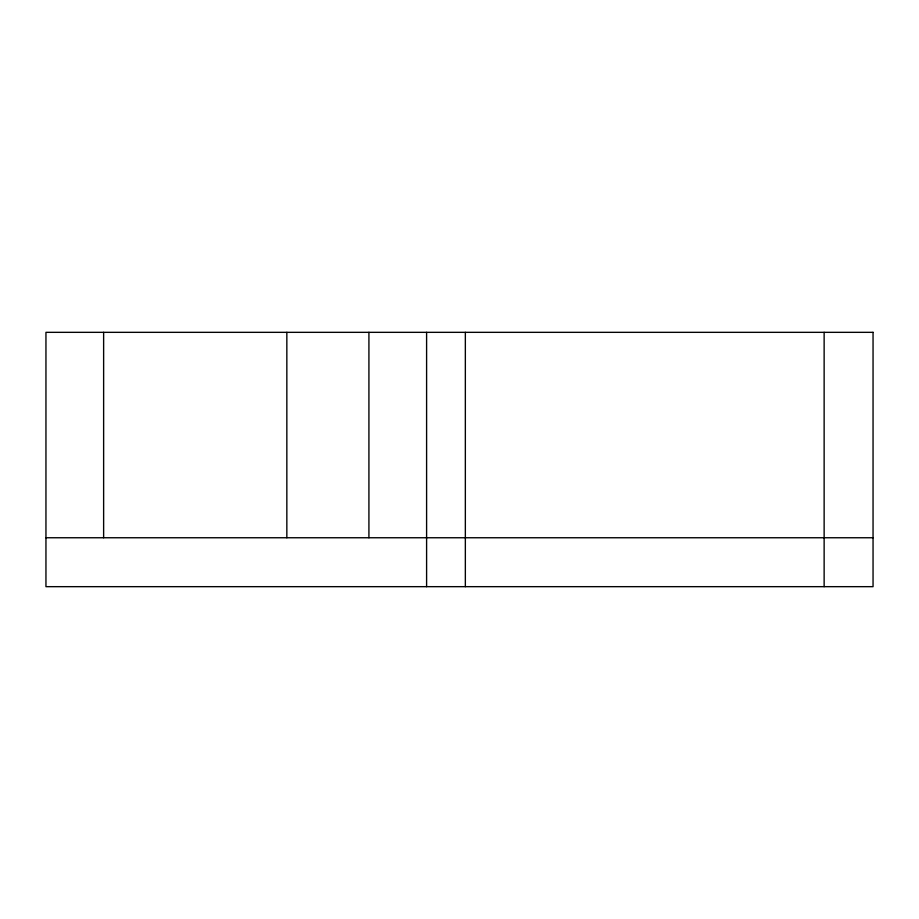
<?xml version="1.0" encoding="UTF-8"?>
<svg xmlns="http://www.w3.org/2000/svg" width="919" height="919" viewBox="0 0 919 919"><rect width="100%" height="100%" fill="white"/><g stroke="black" fill="none" stroke-linecap="round" stroke-linejoin="round"><path stroke-width="1.38" d="M45.95 537.753L873.05 537.753M824.136 332.333L824.136 586.667M465.347 332.333L465.347 586.667M426.6 332.333L426.6 586.667M368.921 332.333L368.921 537.753M286.843 332.333L286.843 537.753M103.629 332.333L103.629 537.753M873.05 332.333L45.95 332.333L45.95 586.667L873.05 586.667L873.05 332.333"/></g></svg>
